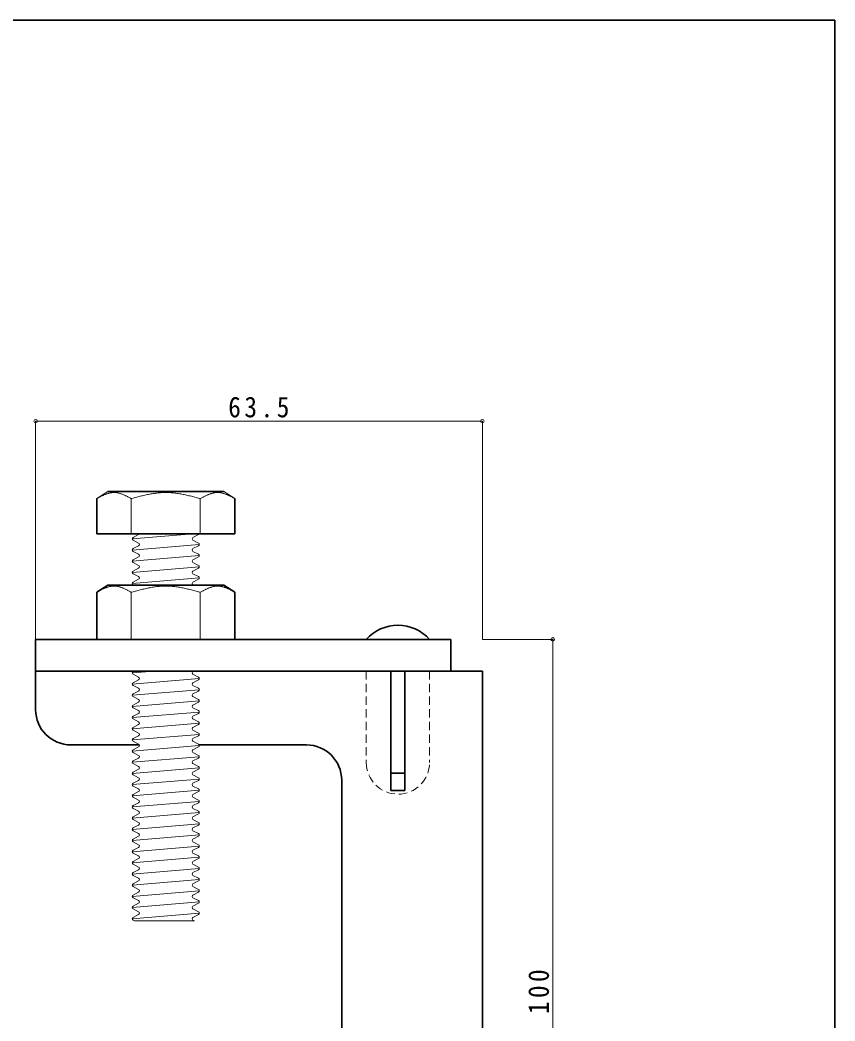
# Model space of a CAD drawing. Units: millimetres at full size, sheet at 1:1; details may follow other scales. Extents: x -492 to 492, y -348 to 348.
# Drawn here: x 376.2 to 492, y 205.5 to 347.8 of the extents above; entities that cross this region are included whole.
import ezdxf

# ---------------------------------------------------------------- set-up
doc = ezdxf.new("R2010")
doc.units = ezdxf.units.MM
doc.header["$PDMODE"] = 32
doc.header["$PDSIZE"] = 0.5
doc.linetypes.add('DASHED1', pattern=[1.8, 1.2, -0.6])
for name, color, linetype, lineweight in [('0-2_本体', 7, 'Continuous', 35), ('0-3_ボルト・ナット', 4, 'Continuous', 18), ('0-8', 4, 'Continuous', 18), ('F-0_図面枠', 4, 'Continuous', 18)]:
    doc.layers.add(name, color=color, linetype=linetype, lineweight=lineweight)
doc.styles.add('ＭＳ ゴシック', font='')
doc.styles.get('ＭＳ ゴシック').set_extended_font_data('MS Gothic')

msp = doc.modelspace()

# ---------------------------------------------------------------- linework, layer by layer
at = {"layer": '0-2_本体'}
for p, q in [((378.375, 259.75), (437.375, 259.75)), ((378.375, 249.75), (378.375, 259.75)), ((437.375, 255.25), (437.375, 259.75)), ((378.375, 255.25), (441.875, 255.25)), ((428.875, 255.25), (428.875, 238.25)), ((430.875, 255.25), (430.875, 238.25)), ((441.875, 159.75), (441.875, 255.25)), ((383.375, 244.75), (393.109, 244.75)), ((401.618, 244.75), (416.875, 244.75)), ((428.875, 240.75), (430.875, 240.75)), ((421.875, 239.75), (421.875, 180.75)), ((428.875, 238.25), (430.875, 238.25))]:
    msp.add_line(p, q, dxfattribs=at)
at = {"layer": '0-2_本体', "color": 4, "linetype": 'DASHED1', "lineweight": 18}
for p, q in [((425.375, 255.25), (425.375, 242.25)), ((434.375, 255.25), (434.375, 242.25))]:
    msp.add_line(p, q, dxfattribs=at)
at = {"layer": '0-2_本体'}
for centre, radius, start, end in [((429.875, 255.688), 6.062, 42.07502, 137.92498), ((383.375, 249.75), 5, 180, 270), ((416.875, 239.75), 5, 0, 90)]:
    msp.add_arc(centre, radius, start, end, dxfattribs=at)
at = {"layer": '0-2_本体', "color": 4, "linetype": 'DASHED1', "lineweight": 18}
msp.add_arc((429.875, 242.25), 4.5, 180, 0, dxfattribs=at)
at = {"layer": '0-3_ボルト・ナット'}
for p, q in [((388.625, 280.75), (387.06, 279.75)), ((405.125, 280.75), (406.69, 279.75)), ((391.968, 279.75), (391.968, 274.75)), ((401.782, 279.75), (401.782, 274.75)), ((392.112, 274.028), (400.775, 274.75)), ((393.011, 274.628), (392.23, 274.222)), ((400.739, 274.222), (401.52, 274.628)), ((392.112, 272.441), (401.638, 273.234)), ((393.011, 273.428), (392.23, 273.835)), ((400.739, 273.835), (401.52, 273.428)), ((393.011, 273.041), (392.23, 272.634)), ((393.011, 271.84), (392.23, 272.247)), ((400.739, 272.634), (401.52, 273.041)), ((400.739, 272.247), (401.52, 271.84)), ((392.112, 270.853), (401.638, 271.647)), ((393.011, 271.453), (392.23, 271.047)), ((393.011, 270.253), (392.23, 270.66)), ((400.739, 271.047), (401.52, 271.453)), ((400.739, 270.66), (401.52, 270.253)), ((392.112, 269.266), (401.638, 270.059)), ((393.011, 269.866), (392.23, 269.459)), ((393.011, 268.665), (392.23, 269.072)), ((400.739, 269.459), (401.52, 269.866)), ((400.739, 269.072), (401.52, 268.665)), ((392.112, 267.678), (401.638, 268.472)), ((393.011, 268.278), (392.23, 267.872)), ((392.296, 267.45), (392.23, 267.485)), ((400.739, 267.872), (401.52, 268.278)), ((400.739, 267.485), (400.805, 267.45)), ((391.968, 266.45), (391.968, 259.75)), ((401.782, 266.45), (401.782, 259.75)), ((392.112, 254.978), (395.375, 255.25)), ((392.38, 255.25), (392.23, 255.172)), ((393.011, 254.378), (392.23, 254.785)), ((400.739, 255.172), (400.889, 255.25)), ((400.739, 254.785), (401.52, 254.378)), ((392.112, 253.391), (401.638, 254.184)), ((393.011, 253.991), (392.23, 253.584)), ((393.011, 252.79), (392.23, 253.197)), ((400.739, 253.584), (401.52, 253.991)), ((400.739, 253.197), (401.52, 252.79)), ((392.112, 251.803), (401.638, 252.597)), ((393.011, 252.403), (392.23, 251.997)), ((400.739, 251.997), (401.52, 252.403)), ((392.112, 250.216), (401.638, 251.009)), ((393.011, 251.203), (392.23, 251.61)), ((393.011, 250.816), (392.23, 250.409)), ((400.739, 251.61), (401.52, 251.203)), ((400.739, 250.409), (401.52, 250.816)), ((392.112, 248.628), (401.638, 249.422)), ((393.011, 249.615), (392.23, 250.022)), ((393.011, 249.228), (392.23, 248.822)), ((400.739, 250.022), (401.52, 249.615)), ((400.739, 248.822), (401.52, 249.228)), ((392.112, 247.041), (401.638, 247.834)), ((393.011, 248.028), (392.23, 248.435)), ((393.011, 247.641), (392.23, 247.234)), ((400.739, 248.435), (401.52, 248.028)), ((400.739, 247.234), (401.52, 247.641)), ((392.112, 245.453), (401.638, 246.247)), ((393.011, 246.44), (392.23, 246.847)), ((400.739, 246.847), (401.52, 246.44)), ((392.112, 243.866), (401.638, 244.659)), ((393.011, 246.053), (392.23, 245.647)), ((393.011, 244.853), (392.23, 245.26)), ((400.739, 245.647), (401.52, 246.053)), ((400.739, 245.26), (401.52, 244.853)), ((393.011, 244.466), (392.23, 244.059)), ((393.011, 243.265), (392.23, 243.672)), ((400.739, 244.059), (401.52, 244.466)), ((400.739, 243.672), (401.52, 243.265)), ((392.112, 242.278), (401.638, 243.072)), ((393.011, 242.878), (392.23, 242.472)), ((393.011, 241.678), (392.23, 242.085)), ((400.739, 242.472), (401.52, 242.878)), ((400.739, 242.085), (401.52, 241.678)), ((392.112, 240.691), (401.638, 241.484)), ((393.011, 241.291), (392.23, 240.884)), ((393.011, 240.09), (392.23, 240.497)), ((400.739, 240.884), (401.52, 241.291)), ((400.739, 240.497), (401.52, 240.09)), ((392.112, 239.103), (401.638, 239.897)), ((393.011, 239.703), (392.23, 239.297)), ((400.739, 239.297), (401.52, 239.703)), ((392.112, 237.516), (401.638, 238.309)), ((393.011, 238.503), (392.23, 238.91)), ((393.011, 238.116), (392.23, 237.709)), ((400.739, 238.91), (401.52, 238.503)), ((400.739, 237.709), (401.52, 238.116)), ((392.112, 235.928), (401.638, 236.722)), ((393.011, 236.915), (392.23, 237.322)), ((393.011, 236.528), (392.23, 236.122)), ((400.739, 237.322), (401.52, 236.915)), ((400.739, 236.122), (401.52, 236.528)), ((392.112, 234.341), (401.638, 235.134)), ((393.011, 235.328), (392.23, 235.735)), ((393.011, 234.941), (392.23, 234.534)), ((400.739, 235.735), (401.52, 235.328)), ((400.739, 234.534), (401.52, 234.941)), ((392.112, 232.753), (401.638, 233.547)), ((393.011, 233.74), (392.23, 234.147)), ((393.011, 233.353), (392.23, 232.947)), ((400.739, 234.147), (401.52, 233.74)), ((400.739, 232.947), (401.52, 233.353)), ((392.112, 231.166), (401.638, 231.959)), ((393.011, 232.153), (392.23, 232.56)), ((400.739, 232.56), (401.52, 232.153)), ((393.011, 231.766), (392.23, 231.359)), ((393.011, 230.565), (392.23, 230.972)), ((400.739, 231.359), (401.52, 231.766)), ((400.739, 230.972), (401.52, 230.565)), ((392.112, 229.578), (401.638, 230.372)), ((393.011, 230.178), (392.23, 229.772)), ((393.011, 228.978), (392.23, 229.385)), ((400.739, 229.772), (401.52, 230.178)), ((400.739, 229.385), (401.52, 228.978)), ((392.112, 227.991), (401.638, 228.784)), ((393.011, 228.591), (392.23, 228.184)), ((393.011, 227.39), (392.23, 227.797)), ((400.739, 228.184), (401.52, 228.591)), ((400.739, 227.797), (401.52, 227.39)), ((392.112, 226.403), (401.638, 227.197)), ((393.011, 227.003), (392.23, 226.597)), ((393.011, 225.803), (392.23, 226.21)), ((400.739, 226.597), (401.52, 227.003)), ((400.739, 226.21), (401.52, 225.803)), ((392.112, 224.816), (401.638, 225.609)), ((393.011, 225.416), (392.23, 225.009)), ((400.739, 225.009), (401.52, 225.416)), ((392.112, 223.228), (401.638, 224.022)), ((393.011, 224.215), (392.23, 224.622)), ((393.011, 223.828), (392.23, 223.422)), ((400.739, 224.622), (401.52, 224.215)), ((400.739, 223.422), (401.52, 223.828)), ((392.112, 221.641), (401.638, 222.434)), ((393.011, 222.628), (392.23, 223.035)), ((393.011, 222.241), (392.23, 221.834)), ((400.739, 223.035), (401.52, 222.628)), ((400.739, 221.834), (401.52, 222.241)), ((392.112, 220.053), (401.638, 220.847)), ((393.011, 221.04), (392.23, 221.447)), ((393.011, 220.653), (392.23, 220.247)), ((400.739, 221.447), (401.52, 221.04)), ((400.739, 220.247), (401.52, 220.653)), ((392.44, 219.75), (392.23, 219.86))]:
    msp.add_line(p, q, dxfattribs=at)
at = {"layer": '0-3_ボルト・ナット', "color": 7, "lineweight": 35}
for p, q in [((405.125, 280.75), (388.625, 280.75)), ((387.06, 279.75), (387.06, 274.75)), ((406.69, 279.75), (406.69, 274.75)), ((406.69, 274.75), (387.06, 274.75)), ((406.69, 274.75), (387.06, 274.75)), ((405.125, 267.45), (406.69, 266.45)), ((387.06, 266.45), (387.06, 259.75)), ((406.69, 266.45), (406.69, 259.75)), ((406.69, 259.75), (387.06, 259.75)), ((406.69, 259.75), (387.06, 259.75))]:
    msp.add_line(p, q, dxfattribs=at)
at = {"layer": '0-3_ボルト・ナット'}
for points in [[(388.8, 280.518), (388.715, 280.495), (388.631, 280.469), (388.546, 280.442), (388.462, 280.413), (388.377, 280.381), (388.293, 280.349), (388.208, 280.314), (388.124, 280.279), (388.039, 280.242), (387.955, 280.203), (387.87, 280.164), (387.785, 280.123), (387.701, 280.082), (387.616, 280.04), (387.532, 279.997), (387.447, 279.954), (387.363, 279.91), (387.278, 279.865), (387.194, 279.821), (387.109, 279.776), (387.06, 279.75)], [(391.968, 279.75), (391.919, 279.776), (391.835, 279.82), (391.751, 279.865), (391.668, 279.909), (391.584, 279.952), (391.5, 279.996), (391.416, 280.038), (391.333, 280.08), (391.249, 280.121), (391.165, 280.162), (391.082, 280.201), (390.998, 280.239), (390.914, 280.276), (390.83, 280.312), (390.746, 280.346), (390.663, 280.379), (390.579, 280.41), (390.495, 280.439), (390.411, 280.467), (390.328, 280.492), (390.244, 280.516), (390.16, 280.537), (390.076, 280.556), (389.993, 280.573), (389.909, 280.587), (389.825, 280.599), (389.741, 280.608), (389.657, 280.615), (389.574, 280.618), (389.525, 280.619), (389.476, 280.618), (389.391, 280.615), (389.307, 280.609), (389.222, 280.601), (389.138, 280.589), (389.053, 280.575), (388.969, 280.559), (388.884, 280.54), (388.8, 280.518)], [(395.431, 280.517), (395.263, 280.494), (395.094, 280.468), (394.926, 280.441), (394.758, 280.411), (394.59, 280.38), (394.421, 280.347), (394.253, 280.313), (394.085, 280.277), (393.916, 280.24), (393.748, 280.202), (393.58, 280.163), (393.411, 280.122), (393.243, 280.081), (393.075, 280.039), (392.907, 279.996), (392.738, 279.953), (392.57, 279.909), (392.402, 279.865), (392.233, 279.821), (392.065, 279.776), (391.968, 279.75)], [(401.782, 279.75), (401.685, 279.776), (401.517, 279.821), (401.348, 279.865), (401.18, 279.909), (401.012, 279.953), (400.843, 279.996), (400.675, 280.039), (400.507, 280.081), (400.339, 280.122), (400.17, 280.163), (400.002, 280.202), (399.834, 280.24), (399.665, 280.277), (399.497, 280.313), (399.329, 280.347), (399.16, 280.38), (398.992, 280.411), (398.824, 280.441), (398.656, 280.468), (398.487, 280.494), (398.319, 280.517), (398.151, 280.538), (397.982, 280.557), (397.814, 280.574), (397.646, 280.588), (397.477, 280.6), (397.309, 280.609), (397.141, 280.615), (396.973, 280.618), (396.875, 280.619), (396.777, 280.618), (396.609, 280.615), (396.441, 280.609), (396.272, 280.6), (396.104, 280.588), (395.936, 280.574), (395.768, 280.557), (395.599, 280.538), (395.431, 280.517)], [(401.782, 279.75), (401.831, 279.776), (401.915, 279.82), (401.999, 279.865), (402.082, 279.909), (402.166, 279.952), (402.25, 279.996), (402.333, 280.038), (402.417, 280.08), (402.501, 280.121), (402.585, 280.162), (402.668, 280.201), (402.752, 280.239), (402.836, 280.276), (402.92, 280.312), (403.003, 280.346), (403.087, 280.379), (403.171, 280.41), (403.255, 280.439), (403.339, 280.467), (403.422, 280.492), (403.506, 280.516), (403.59, 280.537), (403.674, 280.556), (403.757, 280.573), (403.841, 280.587), (403.925, 280.599), (404.009, 280.608), (404.093, 280.615), (404.176, 280.618), (404.225, 280.619), (404.274, 280.618), (404.358, 280.615), (404.443, 280.609), (404.527, 280.601), (404.612, 280.589), (404.697, 280.575), (404.781, 280.559), (404.866, 280.54), (404.95, 280.518)], [(404.95, 280.518), (405.035, 280.495), (405.119, 280.469), (405.204, 280.442), (405.288, 280.413), (405.373, 280.381), (405.457, 280.349), (405.542, 280.314), (405.626, 280.279), (405.711, 280.242), (405.795, 280.203), (405.88, 280.164), (405.964, 280.123), (406.049, 280.082), (406.134, 280.04), (406.218, 279.997), (406.303, 279.954), (406.387, 279.91), (406.472, 279.865), (406.556, 279.821), (406.641, 279.776), (406.69, 279.75)], [(388.8, 267.218), (388.715, 267.195), (388.631, 267.169), (388.546, 267.142), (388.462, 267.113), (388.377, 267.081), (388.293, 267.049), (388.208, 267.014), (388.124, 266.979), (388.039, 266.942), (387.955, 266.903), (387.87, 266.864), (387.785, 266.823), (387.701, 266.782), (387.616, 266.74), (387.532, 266.697), (387.447, 266.654), (387.363, 266.61), (387.278, 266.565), (387.194, 266.521), (387.109, 266.476), (387.06, 266.45)], [(391.968, 266.45), (391.919, 266.476), (391.835, 266.52), (391.751, 266.565), (391.668, 266.609), (391.584, 266.652), (391.5, 266.696), (391.416, 266.738), (391.333, 266.78), (391.249, 266.821), (391.165, 266.862), (391.082, 266.901), (390.998, 266.939), (390.914, 266.976), (390.83, 267.012), (390.746, 267.046), (390.663, 267.079), (390.579, 267.11), (390.495, 267.139), (390.411, 267.167), (390.328, 267.192), (390.244, 267.216), (390.16, 267.237), (390.076, 267.256), (389.993, 267.273), (389.909, 267.287), (389.825, 267.299), (389.741, 267.308), (389.657, 267.315), (389.574, 267.318), (389.525, 267.319), (389.476, 267.318), (389.391, 267.315), (389.307, 267.309), (389.222, 267.301), (389.138, 267.289), (389.053, 267.275), (388.969, 267.259), (388.884, 267.24), (388.8, 267.218)], [(395.431, 267.217), (395.263, 267.194), (395.094, 267.168), (394.926, 267.141), (394.758, 267.111), (394.59, 267.08), (394.421, 267.047), (394.253, 267.013), (394.085, 266.977), (393.916, 266.94), (393.748, 266.902), (393.58, 266.863), (393.411, 266.822), (393.243, 266.781), (393.075, 266.739), (392.907, 266.696), (392.738, 266.653), (392.57, 266.609), (392.402, 266.565), (392.233, 266.521), (392.065, 266.476), (391.968, 266.45)], [(401.782, 266.45), (401.685, 266.476), (401.517, 266.521), (401.348, 266.565), (401.18, 266.609), (401.012, 266.653), (400.843, 266.696), (400.675, 266.739), (400.507, 266.781), (400.339, 266.822), (400.17, 266.863), (400.002, 266.902), (399.834, 266.94), (399.665, 266.977), (399.497, 267.013), (399.329, 267.047), (399.16, 267.08), (398.992, 267.111), (398.824, 267.141), (398.656, 267.168), (398.487, 267.194), (398.319, 267.217), (398.151, 267.238), (397.982, 267.257), (397.814, 267.274), (397.646, 267.288), (397.477, 267.3), (397.309, 267.309), (397.141, 267.315), (396.973, 267.318), (396.875, 267.319), (396.777, 267.318), (396.609, 267.315), (396.441, 267.309), (396.272, 267.3), (396.104, 267.288), (395.936, 267.274), (395.768, 267.257), (395.599, 267.238), (395.431, 267.217)], [(401.782, 266.45), (401.831, 266.476), (401.915, 266.52), (401.999, 266.565), (402.082, 266.609), (402.166, 266.652), (402.25, 266.696), (402.333, 266.738), (402.417, 266.78), (402.501, 266.821), (402.585, 266.862), (402.668, 266.901), (402.752, 266.939), (402.836, 266.976), (402.92, 267.012), (403.003, 267.046), (403.087, 267.079), (403.171, 267.11), (403.255, 267.139), (403.339, 267.167), (403.422, 267.192), (403.506, 267.216), (403.59, 267.237), (403.674, 267.256), (403.757, 267.273), (403.841, 267.287), (403.925, 267.299), (404.009, 267.308), (404.093, 267.315), (404.176, 267.318), (404.225, 267.319), (404.274, 267.318), (404.358, 267.315), (404.443, 267.309), (404.527, 267.301), (404.612, 267.289), (404.697, 267.275), (404.781, 267.259), (404.866, 267.24), (404.95, 267.218)], [(404.95, 267.218), (405.035, 267.195), (405.119, 267.169), (405.204, 267.142), (405.288, 267.113), (405.373, 267.081), (405.457, 267.049), (405.542, 267.014), (405.626, 266.979), (405.711, 266.942), (405.795, 266.903), (405.88, 266.864), (405.964, 266.823), (406.049, 266.782), (406.134, 266.74), (406.218, 266.697), (406.303, 266.654), (406.387, 266.61), (406.472, 266.565), (406.556, 266.521), (406.641, 266.476), (406.69, 266.45)], [(400.739, 219.86), (400.949, 219.75), (392.44, 219.75)]]:
    msp.add_lwpolyline(points, dxfattribs=at)
at = {"layer": '0-3_ボルト・ナット', "color": 7, "lineweight": 35}
msp.add_lwpolyline([(405.125, 267.45), (388.625, 267.45), (387.06, 266.45)], dxfattribs=at)
at = {"layer": '0-3_ボルト・ナット'}
for centre, start, end in [((392.91, 274.822), 297.5, 340.76949), ((401.419, 274.822), 297.5, 340.76949), ((392.331, 274.028), 117.5, 242.5), ((392.91, 273.234), 297.5, 62.5), ((400.84, 274.028), 117.5, 242.5), ((401.419, 273.234), 297.5, 62.5), ((392.331, 272.441), 117.5, 242.5), ((392.91, 271.647), 297.5, 62.5), ((400.84, 272.441), 117.5, 242.5), ((401.419, 271.647), 297.5, 62.5), ((392.331, 270.853), 117.5, 242.5), ((392.91, 270.059), 297.5, 62.5), ((400.84, 270.853), 117.5, 242.5), ((401.419, 270.059), 297.5, 62.5), ((392.331, 269.266), 117.5, 242.5), ((400.84, 269.266), 117.5, 242.5), ((392.331, 267.678), 117.5, 242.5), ((392.91, 268.472), 297.5, 62.5), ((400.84, 267.678), 117.5, 242.5), ((401.419, 268.472), 297.5, 62.5), ((392.331, 254.978), 117.5, 242.5), ((400.84, 254.978), 117.5, 242.5), ((392.331, 253.391), 117.5, 242.5), ((392.91, 254.184), 297.5, 62.5), ((400.84, 253.391), 117.5, 242.5), ((401.419, 254.184), 297.5, 62.5), ((392.331, 251.803), 117.5, 242.5), ((392.91, 252.597), 297.5, 62.5), ((400.84, 251.803), 117.5, 242.5), ((401.419, 252.597), 297.5, 62.5), ((392.331, 250.216), 117.5, 242.5), ((392.91, 251.009), 297.5, 62.5), ((400.84, 250.216), 117.5, 242.5), ((401.419, 251.009), 297.5, 62.5), ((392.91, 249.422), 297.5, 62.5), ((401.419, 249.422), 297.5, 62.5), ((392.331, 248.628), 117.5, 242.5), ((392.91, 247.834), 297.5, 62.5), ((400.84, 248.628), 117.5, 242.5), ((401.419, 247.834), 297.5, 62.5), ((392.331, 247.041), 117.5, 242.5), ((392.91, 246.247), 297.5, 62.5), ((400.84, 247.041), 117.5, 242.5), ((401.419, 246.247), 297.5, 62.5), ((392.331, 245.453), 117.5, 242.5), ((392.91, 244.659), 297.5, 62.5), ((400.84, 245.453), 117.5, 242.5), ((401.419, 244.659), 297.5, 62.5), ((392.331, 243.866), 117.5, 242.5), ((392.91, 243.072), 297.5, 62.5), ((400.84, 243.866), 117.5, 242.5), ((401.419, 243.072), 297.5, 62.5), ((392.331, 242.278), 117.5, 242.5), ((400.84, 242.278), 117.5, 242.5), ((392.331, 240.691), 117.5, 242.5), ((392.91, 241.484), 297.5, 62.5), ((400.84, 240.691), 117.5, 242.5), ((401.419, 241.484), 297.5, 62.5), ((392.331, 239.103), 117.5, 242.5), ((392.91, 239.897), 297.5, 62.5), ((400.84, 239.103), 117.5, 242.5), ((401.419, 239.897), 297.5, 62.5), ((392.331, 237.516), 117.5, 242.5), ((392.91, 238.309), 297.5, 62.5), ((400.84, 237.516), 117.5, 242.5), ((401.419, 238.309), 297.5, 62.5), ((392.331, 235.928), 117.5, 242.5), ((392.91, 236.722), 297.5, 62.5), ((400.84, 235.928), 117.5, 242.5), ((401.419, 236.722), 297.5, 62.5), ((392.91, 235.134), 297.5, 62.5), ((401.419, 235.134), 297.5, 62.5), ((392.331, 234.341), 117.5, 242.5), ((392.91, 233.547), 297.5, 62.5), ((400.84, 234.341), 117.5, 242.5), ((401.419, 233.547), 297.5, 62.5), ((392.331, 232.753), 117.5, 242.5), ((392.91, 231.959), 297.5, 62.5), ((400.84, 232.753), 117.5, 242.5), ((401.419, 231.959), 297.5, 62.5), ((392.331, 231.166), 117.5, 242.5), ((392.91, 230.372), 297.5, 62.5), ((400.84, 231.166), 117.5, 242.5), ((401.419, 230.372), 297.5, 62.5), ((392.331, 229.578), 117.5, 242.5), ((400.84, 229.578), 117.5, 242.5), ((392.331, 227.991), 117.5, 242.5), ((392.91, 228.784), 297.5, 62.5), ((400.84, 227.991), 117.5, 242.5), ((401.419, 228.784), 297.5, 62.5), ((392.331, 226.403), 117.5, 242.5), ((392.91, 227.197), 297.5, 62.5), ((400.84, 226.403), 117.5, 242.5), ((401.419, 227.197), 297.5, 62.5), ((392.331, 224.816), 117.5, 242.5), ((392.91, 225.609), 297.5, 62.5), ((400.84, 224.816), 117.5, 242.5), ((401.419, 225.609), 297.5, 62.5), ((392.331, 223.228), 117.5, 242.5), ((392.91, 224.022), 297.5, 62.5), ((400.84, 223.228), 117.5, 242.5), ((401.419, 224.022), 297.5, 62.5), ((392.91, 222.434), 297.5, 62.5), ((401.419, 222.434), 297.5, 62.5), ((392.331, 221.641), 117.5, 242.5), ((392.91, 220.847), 297.5, 62.5), ((400.84, 221.641), 117.5, 242.5), ((401.419, 220.847), 297.5, 62.5), ((392.331, 220.053), 117.5, 242.5), ((400.84, 220.053), 117.5, 242.5)]:
    msp.add_arc(centre, 0.218, start, end, dxfattribs=at)
at = {"layer": '0-8'}
for p, q in [((378.375, 290.75), (441.875, 290.75)), ((378.375, 290.75), (378.375, 259.75)), ((441.875, 290.75), (441.875, 259.75)), ((451.875, 259.75), (441.875, 259.75)), ((451.875, 259.75), (441.875, 259.75)), ((451.875, 259.75), (451.875, 159.75))]:
    msp.add_line(p, q, dxfattribs=at)
for p in [(378.375, 290.75), (441.875, 290.75), (451.875, 259.75)]:
    msp.add_point(p, dxfattribs=at)
at = {"layer": 'F-0_図面枠', "color": 7, "lineweight": 35}
for p in [(102.5, 347.75), (492, 72.75)]:
    msp.add_line(p, (492, 347.75), dxfattribs=at)

# ---------------------------------------------------------------- texts
at = {"layer": '0-8', "color": 7, "insert": (405.75, 291.25), "char_height": 2.933, "attachment_point": 7, "style": 'ＭＳ ゴシック'}
msp.add_mtext('\\T1.28;\\W0.9;63.5', dxfattribs=at)
at = {"layer": '0-8', "color": 7, "insert": (451.375, 206.5), "char_height": 2.933, "attachment_point": 7, "rotation": 90, "style": 'ＭＳ ゴシック'}
msp.add_mtext('\\T1.27;\\W0.9;100', dxfattribs=at)

doc.saveas('drawing.dxf')
